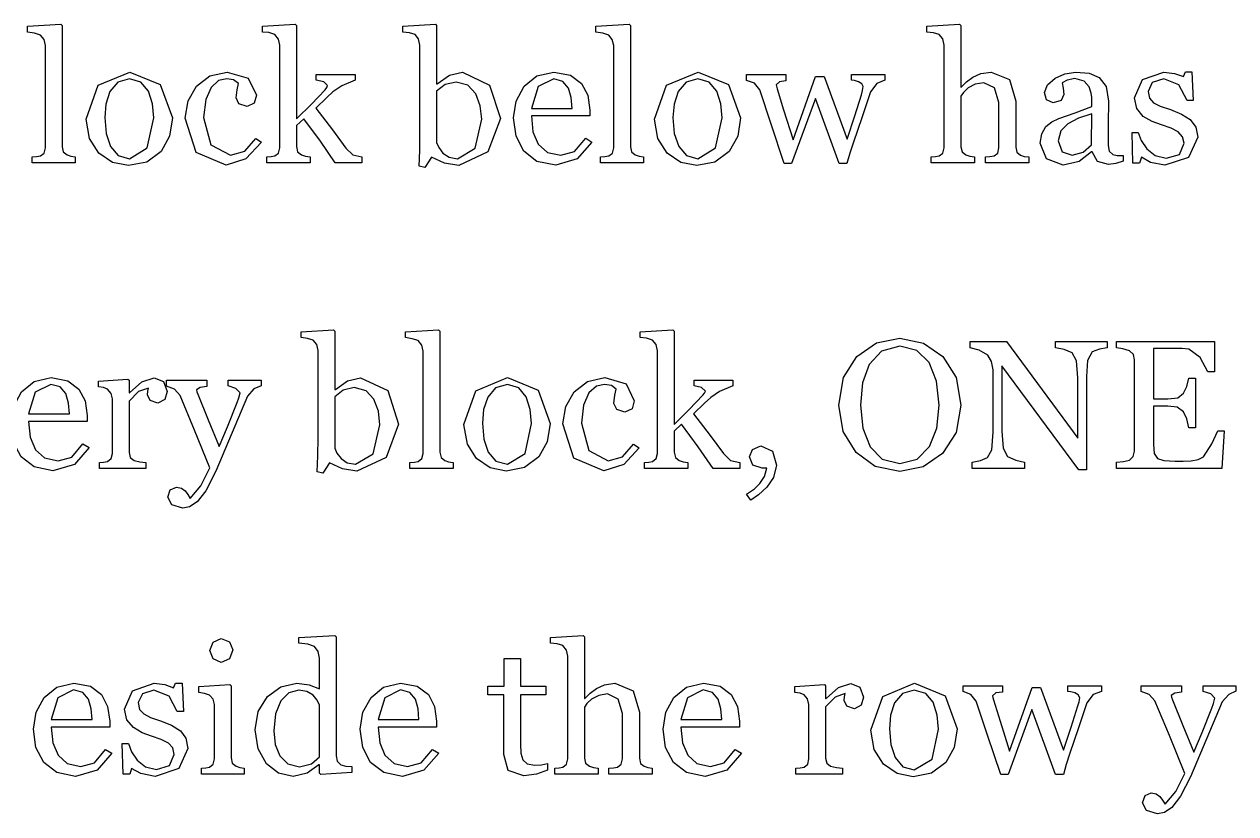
# Model space of a CAD drawing. Extents: x 0 to 118, y 2 to 170.
# Drawn here: x 44.92 to 54.83, y 147.17 to 153.63 of the extents above; entities that cross this region are included whole.
import ezdxf

# ---------------------------------------------------------------- set-up
doc = ezdxf.new("R2010")
doc.units = 0

msp = doc.modelspace()

# ---------------------------------------------------------------- linework, layer by layer
at = {"layer": 'Layer 1', "color": 7}
for points in [[(45.337648, 152.5), (44.985353, 152.5), (44.985353, 152.54834), (45.02124, 152.55127), (45.052735, 152.55713), (45.083495, 152.579835), (45.093745, 152.623048), (45.093745, 153.459474), (45.08202, 153.508546), (45.052725, 153.545167), (45.004385, 153.561279), (44.947988, 153.570069), (44.947988, 153.616944), (45.219718, 153.633789), (45.229968, 153.622804), (45.229968, 152.631837), (45.239492, 152.589357), (45.270252, 152.564455), (45.301747, 152.553467), (45.337637, 152.548339), (45.337648, 152.5)], [(47.683593, 152.5), (47.465333, 152.5), (47.343018, 152.677246), (47.20752, 152.861084), (47.14746, 152.804688), (47.14746, 152.633301), (47.156985, 152.589356), (47.187748, 152.564453), (47.221438, 152.553466), (47.258792, 152.548338), (47.258792, 152.5), (46.9043, 152.5), (46.9043, 152.54834), (46.939455, 152.55127), (46.970218, 152.55713), (47.00098, 152.579835), (47.01123, 152.623048), (47.01123, 153.462403), (46.999505, 153.51294), (46.970208, 153.549561), (46.921868, 153.564941), (46.869865, 153.570069), (46.869865, 153.616944), (47.1372, 153.633789), (47.14745, 153.622804), (47.14745, 152.858888), (47.270498, 152.981202), (47.382558, 153.09839), (47.395008, 153.115235), (47.402333, 153.132812), (47.370108, 153.162109), (47.309315, 153.175292), (47.309315, 153.222167), (47.627188, 153.222167), (47.627188, 153.176757), (47.518058, 153.130614), (47.44628, 153.081542), (47.396475, 153.033934), (47.306388, 152.947508), (47.441153, 152.770263), (47.551015, 152.620848), (47.608878, 152.564452), (47.683583, 152.548339), (47.683593, 152.5)], [(48.81665, 152.861817), (48.714113, 152.588623), (48.476075, 152.478027), (48.358888, 152.496337), (48.25122, 152.54541), (48.197023, 152.461181), (48.151613, 152.471433), (48.156738, 152.601805), (48.158238, 152.749021), (48.158238, 153.463865), (48.146513, 153.51367), (48.117948, 153.549558), (48.071073, 153.563473), (48.01907, 153.570066), (48.01907, 153.616941), (48.284208, 153.633786), (48.294458, 153.622801), (48.294458, 153.146727), (48.299583, 153.145252), (48.39846, 153.217761), (48.50466, 153.241931), (48.727318, 153.136463), (48.816673, 152.861805), (48.81665, 152.861817)], [(49.98706, 152.5), (49.634765, 152.5), (49.634765, 152.54834), (49.670655, 152.55127), (49.702148, 152.55713), (49.73291, 152.579835), (49.74316, 152.623048), (49.74316, 153.459474), (49.731435, 153.508546), (49.702138, 153.545167), (49.653798, 153.561279), (49.597403, 153.570069), (49.597403, 153.616944), (49.86913, 153.633789), (49.87938, 153.622804), (49.87938, 152.631837), (49.888905, 152.589357), (49.919667, 152.564455), (49.951162, 152.553467), (49.98705, 152.548339), (49.98706, 152.5)], [(53.138672, 152.5), (52.78418, 152.5), (52.78418, 152.54834), (52.821532, 152.55127), (52.855225, 152.55713), (52.885255, 152.579835), (52.895505, 152.623048), (52.895505, 152.994385), (52.858885, 153.113038), (52.770992, 153.154786), (52.699948, 153.142336), (52.642088, 153.113039), (52.604002, 153.076418), (52.583503, 153.045656), (52.583503, 152.630373), (52.593027, 152.589358), (52.62379, 152.564455), (52.656748, 152.553468), (52.694835, 152.54834), (52.694835, 152.5), (52.340343, 152.5), (52.340343, 152.54834), (52.375498, 152.55127), (52.40626, 152.55713), (52.437023, 152.579835), (52.447273, 152.623048), (52.447273, 153.463868), (52.435548, 153.513673), (52.40625, 153.551026), (52.359375, 153.564209), (52.305908, 153.570069), (52.305908, 153.616944), (52.573243, 153.633789), (52.583493, 153.622804), (52.583493, 153.118898), (52.586418, 153.118898), (52.630363, 153.161378), (52.682365, 153.200929), (52.74755, 153.230225), (52.832513, 153.241943), (52.981193, 153.18042), (53.033195, 153.004638), (53.033195, 152.628906), (53.041995, 152.587158), (53.072758, 152.562988), (53.102785, 152.552733), (53.138675, 152.548338), (53.138672, 152.5)], [(46.132325, 152.868408), (46.10815, 152.718262), (46.039303, 152.59375), (45.922115, 152.506592), (45.7727, 152.478027), (45.641598, 152.503662), (45.531, 152.579834), (45.45483, 152.699219), (45.426998, 152.858154), (45.525143, 153.13501), (45.783688, 153.242676), (46.033443, 153.140137), (46.13232, 152.868408), (46.132325, 152.868408)], [(45.980713, 152.866933), (45.969738, 152.982656), (45.936777, 153.08666), (45.875255, 153.15917), (45.782237, 153.187002), (45.685557, 153.15917), (45.621102, 153.082998), (45.588145, 152.981191), (45.57862, 152.870596), (45.589595, 152.740225), (45.626215, 152.634023), (45.688472, 152.560048), (45.782222, 152.533682), (45.92724, 152.622304), (45.980707, 152.866933), (45.980713, 152.866933)], [(46.571045, 152.480947), (46.325683, 152.584951), (46.23706, 152.864004), (46.260485, 153.006094), (46.330065, 153.126943), (46.438465, 153.210439), (46.580555, 153.242666), (46.753405, 153.191396), (46.820055, 153.052969), (46.80248, 152.987783), (46.74462, 152.959951), (46.677235, 152.981923), (46.65381, 153.030996), (46.66261, 153.098379), (46.67286, 153.149648), (46.633308, 153.179677), (46.577645, 153.187735), (46.510263, 153.172355), (46.448738, 153.117424), (46.404793, 153.018547), (46.387943, 152.869865), (46.448, 152.647209), (46.606935, 152.561515), (46.725588, 152.595939), (46.814945, 152.69921), (46.86182, 152.668449), (46.734378, 152.531486), (46.571048, 152.480949), (46.571045, 152.480947)], [(48.663575, 152.856689), (48.65185, 152.967285), (48.61523, 153.065429), (48.550045, 153.134277), (48.453365, 153.160644), (48.363275, 153.140137), (48.294428, 153.085937), (48.294428, 152.665527), (48.311278, 152.624512), (48.346433, 152.579834), (48.396238, 152.546142), (48.464353, 152.533692), (48.60864, 152.620118), (48.663573, 152.85669), (48.663575, 152.856689)], [(49.565185, 152.669921), (49.443602, 152.532226), (49.268555, 152.480956), (49.115477, 152.511718), (49.007812, 152.595214), (48.944092, 152.718261), (48.923592, 152.866943), (48.945567, 153.004638), (49.011485, 153.126953), (49.114755, 153.210449), (49.253915, 153.242675), (49.389415, 153.217773), (49.480967, 153.149657), (49.530772, 153.052978), (49.547622, 152.932128), (49.547622, 152.883788), (49.06935, 152.883788), (49.082525, 152.754882), (49.125737, 152.653075), (49.200445, 152.585692), (49.310307, 152.561522), (49.422367, 152.591552), (49.51392, 152.701415), (49.565185, 152.669921)], [(49.40332, 152.945312), (49.395995, 153.033203), (49.37402, 153.111572), (49.327877, 153.166504), (49.25244, 153.187744), (49.124265, 153.12329), (49.069333, 152.945312), (49.40332, 152.945312)], [(50.781737, 152.868408), (50.757562, 152.718262), (50.688715, 152.59375), (50.571528, 152.506592), (50.422115, 152.478027), (50.29101, 152.503662), (50.180415, 152.579834), (50.104243, 152.699219), (50.07641, 152.858154), (50.174555, 153.13501), (50.4331, 153.242676), (50.682858, 153.140137), (50.781733, 152.868408), (50.781737, 152.868408)], [(50.630128, 152.866933), (50.619152, 152.982656), (50.586195, 153.08666), (50.52467, 153.15917), (50.431652, 153.187002), (50.334972, 153.15917), (50.27052, 153.082998), (50.237562, 152.981191), (50.228037, 152.870596), (50.239012, 152.740225), (50.275635, 152.634023), (50.33789, 152.560048), (50.43164, 152.533682), (50.57666, 152.622304), (50.630128, 152.866933), (50.630128, 152.866933)], [(51.962403, 153.175283), (51.895753, 153.149648), (51.844482, 153.081533), (51.774902, 152.877187), (51.702392, 152.661123), (51.675292, 152.579092), (51.651117, 152.494863), (51.58813, 152.494863), (51.394037, 153.026601), (51.198482, 152.494863), (51.138422, 152.494863), (51.030757, 152.817129), (50.938473, 153.096182), (50.893795, 153.150381), (50.830073, 153.173818), (50.830073, 153.222158), (51.152338, 153.222158), (51.152338, 153.170888), (51.099605, 153.162831), (51.071773, 153.138661), (51.074023, 153.126211), (51.080623, 153.105704), (51.133355, 152.933584), (51.21026, 152.68749), (51.39483, 153.20751), (51.465143, 153.20751), (51.653375, 152.694815), (51.71563, 152.884512), (51.770563, 153.057364), (51.780088, 153.091788), (51.785213, 153.123281), (51.773488, 153.146719), (51.744923, 153.163564), (51.712698, 153.172354), (51.687798, 153.175284), (51.687798, 153.222159), (51.962455, 153.222159), (51.962403, 153.175283)], [(53.911378, 152.513182), (53.850585, 152.493407), (53.791992, 152.48535), (53.70044, 152.511717), (53.657227, 152.590087), (53.652828, 152.590087), (53.550288, 152.50952), (53.419185, 152.481688), (53.28515, 152.531493), (53.23315, 152.661864), (53.244875, 152.736571), (53.280033, 152.795897), (53.328373, 152.834715), (53.384768, 152.862547), (53.51807, 152.90869), (53.6543, 152.961424), (53.6543, 153.033934), (53.6499, 153.070555), (53.63305, 153.121825), (53.5913, 153.1687), (53.515863, 153.189207), (53.452873, 153.17749), (53.41259, 153.154052), (53.41919, 153.110839), (53.426515, 153.058105), (53.40309, 153.01123), (53.33937, 152.98999), (53.28517, 153.015625), (53.26832, 153.074219), (53.291745, 153.138672), (53.354003, 153.193603), (53.433835, 153.228027), (53.525388, 153.242674), (53.632323, 153.233884), (53.715818, 153.197996), (53.772215, 153.124021), (53.79199, 153.004637), (53.78974, 152.818601), (53.78749, 152.642088), (53.797015, 152.596677), (53.827775, 152.568113), (53.8622, 152.560788), (53.911273, 152.560063), (53.911378, 152.513182)], [(54.45996, 152.853759), (54.506103, 152.792968), (54.522228, 152.708739), (54.446788, 152.544677), (54.252695, 152.480956), (54.13624, 152.503661), (54.0608, 152.545409), (54.04615, 152.497802), (53.991217, 152.497802), (53.983892, 152.749022), (54.03443, 152.749022), (54.05933, 152.682372), (54.105472, 152.613525), (54.17359, 152.559325), (54.263678, 152.537353), (54.372075, 152.568847), (54.41016, 152.6604), (54.39771, 152.713134), (54.362555, 152.752685), (54.303227, 152.782714), (54.224857, 152.809814), (54.147955, 152.837646), (54.076177, 152.880126), (54.023442, 152.943115), (54.002942, 153.031005), (54.06886, 153.181151), (54.245375, 153.242675), (54.3318, 153.23169), (54.40431, 153.205323), (54.42116, 153.243409), (54.473895, 153.243409), (54.48487, 153.011231), (54.434332, 153.011231), (54.367682, 153.137207), (54.243905, 153.18628), (54.149422, 153.15625), (54.114997, 153.083741), (54.125972, 153.028809), (54.160395, 152.991456), (54.215327, 152.963624), (54.29809, 152.935059), (54.38891, 152.89917), (54.459955, 152.85376), (54.45996, 152.853759)], [(53.655763, 152.899901), (53.54663, 152.864013), (53.459473, 152.820067), (53.401613, 152.760741), (53.380363, 152.680175), (53.411858, 152.590819), (53.493158, 152.562255), (53.58471, 152.587157), (53.65136, 152.647216), (53.655763, 152.899901)], [(47.983165, 150.361817), (47.880625, 150.088623), (47.642588, 149.978027), (47.5254, 149.996337), (47.417735, 150.04541), (47.363535, 149.961181), (47.318125, 149.971433), (47.32325, 150.101805), (47.32475, 150.249021), (47.32475, 150.963865), (47.313025, 151.01367), (47.284463, 151.049558), (47.237588, 151.063473), (47.185585, 151.070066), (47.185585, 151.116941), (47.45072, 151.133786), (47.46097, 151.122801), (47.46097, 150.646727), (47.466095, 150.645252), (47.564973, 150.717761), (47.671173, 150.741931), (47.89383, 150.636463), (47.983185, 150.361805), (47.983165, 150.361817)], [(48.428467, 150), (48.076172, 150), (48.076172, 150.04834), (48.11206, 150.05127), (48.143555, 150.05713), (48.174318, 150.079835), (48.184567, 150.123048), (48.184567, 150.959474), (48.172843, 151.008546), (48.143545, 151.045167), (48.095205, 151.061279), (48.038807, 151.070069), (48.038807, 151.116944), (48.310537, 151.133789), (48.320787, 151.122804), (48.320787, 150.131837), (48.330312, 150.089357), (48.361075, 150.064455), (48.392567, 150.053467), (48.428457, 150.048339), (48.428467, 150)], [(50.774415, 150), (50.556152, 150), (50.433837, 150.177246), (50.29834, 150.361084), (50.23828, 150.304688), (50.23828, 150.133301), (50.247805, 150.089356), (50.278567, 150.064453), (50.312257, 150.053466), (50.349612, 150.048338), (50.349612, 150), (49.99512, 150), (49.99512, 150.04834), (50.030275, 150.05127), (50.061037, 150.05713), (50.0918, 150.079835), (50.10205, 150.123048), (50.10205, 150.962403), (50.090325, 151.01294), (50.061028, 151.049561), (50.012687, 151.064941), (49.960685, 151.070069), (49.960685, 151.116944), (50.22802, 151.133789), (50.23827, 151.122804), (50.23827, 150.358888), (50.361317, 150.481202), (50.473377, 150.59839), (50.485827, 150.615235), (50.493153, 150.632812), (50.460925, 150.662109), (50.400135, 150.675292), (50.400135, 150.722167), (50.718005, 150.722167), (50.718005, 150.676757), (50.608875, 150.630614), (50.537098, 150.581542), (50.487293, 150.533934), (50.397205, 150.447508), (50.53197, 150.270263), (50.641832, 150.120848), (50.699695, 150.064452), (50.774403, 150.048339), (50.774415, 150)], [(52.437012, 150.91626), (52.544677, 150.742676), (52.583495, 150.518555), (52.543945, 150.293701), (52.434082, 150.121582), (52.27588, 150.013183), (52.083985, 149.975098), (51.8833, 150.015381), (51.72583, 150.128906), (51.621825, 150.301026), (51.584472, 150.518555), (51.624022, 150.744141), (51.733155, 150.91626), (51.892822, 151.026123), (52.083985, 151.064209), (52.278807, 151.025391), (52.437012, 150.91626), (52.437012, 150.91626)], [(52.32788, 150.179443), (52.387207, 150.330322), (52.406257, 150.518555), (52.385007, 150.714844), (52.324215, 150.867188), (52.223142, 150.963867), (52.083982, 150.999023), (51.934567, 150.95874), (51.834225, 150.851074), (51.779295, 150.700195), (51.76172, 150.518555), (51.78077, 150.328125), (51.840828, 150.177246), (51.940438, 150.076172), (52.083993, 150.040283), (52.22535, 150.076904), (52.327887, 150.179443), (52.32788, 150.179443)], [(53.780272, 150.987305), (53.717285, 150.975587), (53.656495, 150.952882), (53.620605, 150.88257), (53.61183, 150.750734), (53.61183, 149.989747), (53.548108, 149.989747), (52.918225, 150.84009), (52.918225, 150.303956), (52.9292, 150.165529), (52.964355, 150.096681), (53.033935, 150.066652), (53.103515, 150.052005), (53.103515, 150), (52.677245, 150), (52.677245, 150.052002), (52.743898, 150.065917), (52.80249, 150.089355), (52.837648, 150.15161), (52.847172, 150.295897), (52.847172, 150.80786), (52.835448, 150.875243), (52.803953, 150.927245), (52.732175, 150.968261), (52.659665, 150.987303), (52.659665, 151.039305), (52.956297, 151.039305), (53.54077, 150.246825), (53.54077, 150.741209), (53.529045, 150.88037), (53.495355, 150.945555), (53.42797, 150.972655), (53.357657, 150.987302), (53.357657, 151.039304), (53.780265, 151.039304), (53.780272, 150.987305)], [(54.73828, 150.306152), (54.718505, 150), (53.855713, 150), (53.855713, 150.052002), (53.914307, 150.057862), (53.961915, 150.068117), (53.99414, 150.096681), (54.003665, 150.141359), (54.003665, 150.88843), (53.995615, 150.93091), (53.961925, 150.961672), (53.908457, 150.978517), (53.855722, 150.987307), (53.855722, 151.039309), (54.659923, 151.039309), (54.659923, 150.78882), (54.60499, 150.78882), (54.54127, 150.90674), (54.448985, 150.975588), (54.394785, 150.979983), (54.323007, 150.981458), (54.159677, 150.981458), (54.159677, 150.568372), (54.276865, 150.568372), (54.358897, 150.578627), (54.40504, 150.614516), (54.43214, 150.670913), (54.447515, 150.738295), (54.502447, 150.738295), (54.502447, 150.331801), (54.447515, 150.331801), (54.431415, 150.405776), (54.405047, 150.462905), (54.353045, 150.500258), (54.276872, 150.509048), (54.159685, 150.509048), (54.159685, 150.197037), (54.166285, 150.123062), (54.19192, 150.082046), (54.243922, 150.063736), (54.337672, 150.060074), (54.401392, 150.060074), (54.468042, 150.063004), (54.525172, 150.073259), (54.567652, 150.094499), (54.637965, 150.2007), (54.685572, 150.306169), (54.73828, 150.306152)], [(45.451905, 150.169922), (45.330322, 150.032227), (45.155272, 149.980957), (45.002197, 150.011719), (44.89453, 150.095215), (44.83081, 150.218262), (44.81031, 150.366943), (44.832285, 150.504639), (44.898202, 150.626953), (45.001475, 150.710449), (45.140635, 150.742676), (45.276132, 150.717773), (45.367685, 150.649658), (45.41749, 150.552978), (45.43434, 150.432129), (45.43434, 150.383789), (44.95607, 150.383789), (44.969245, 150.254883), (45.012457, 150.153076), (45.087165, 150.085693), (45.19703, 150.061523), (45.30909, 150.091552), (45.400642, 150.201415), (45.451905, 150.169922)], [(45.29004, 150.445312), (45.282715, 150.533203), (45.26074, 150.611572), (45.214597, 150.666504), (45.139157, 150.687744), (45.010985, 150.623291), (44.956052, 150.445312), (45.29004, 150.445312)], [(46.08838, 150.629151), (46.070055, 150.5625), (46.01366, 150.533936), (45.95067, 150.555175), (45.92942, 150.60205), (45.93167, 150.631348), (45.936795, 150.657714), (45.856227, 150.629883), (45.77786, 150.550781), (45.77786, 150.130371), (45.787385, 150.088623), (45.81888, 150.064453), (45.865755, 150.053465), (45.916292, 150.048338), (45.916292, 150), (45.535432, 150), (45.535432, 150.04834), (45.569857, 150.05127), (45.60135, 150.05713), (45.63138, 150.079835), (45.64163, 150.123048), (45.64163, 150.569093), (45.630655, 150.61377), (45.601357, 150.648926), (45.5684, 150.661379), (45.527382, 150.667239), (45.527382, 150.714846), (45.767617, 150.730959), (45.777867, 150.720704), (45.777867, 150.618897), (45.781517, 150.618897), (45.88259, 150.708985), (45.984397, 150.739747), (46.059105, 150.709718), (46.088402, 150.629151), (46.08838, 150.629151)], [(46.09498, 149.76416), (46.114755, 149.824219), (46.165292, 149.846924), (46.205577, 149.838134), (46.235605, 149.815429), (46.25903, 149.7854), (46.278805, 149.753905), (46.365965, 149.857177), (46.43994, 150.003661), (46.313963, 150.314208), (46.196043, 150.597655), (46.149168, 150.649657), (46.08325, 150.673827), (46.08325, 150.722167), (46.41284, 150.722167), (46.41284, 150.670897), (46.360105, 150.661375), (46.329343, 150.642333), (46.332268, 150.627685), (46.340318, 150.606445), (46.425278, 150.396973), (46.5139, 150.178711), (46.582015, 150.340576), (46.66185, 150.539062), (46.6765, 150.577148), (46.686025, 150.619629), (46.652333, 150.654785), (46.589345, 150.675293), (46.589345, 150.722168), (46.857413, 150.722168), (46.857413, 150.676757), (46.79955, 150.651123), (46.746083, 150.590332), (46.59081, 150.221923), (46.48827, 149.977294), (46.405508, 149.817627), (46.335195, 149.726806), (46.273673, 149.68579), (46.217275, 149.674806), (46.127188, 149.701905), (46.09496, 149.764161), (46.09498, 149.76416)], [(49.223145, 150.368408), (49.19897, 150.218262), (49.130122, 150.09375), (49.012935, 150.006592), (48.86352, 149.978027), (48.732418, 150.003662), (48.62182, 150.079834), (48.54565, 150.199219), (48.517818, 150.358154), (48.615963, 150.63501), (48.874508, 150.742676), (49.124263, 150.640137), (49.22314, 150.368408), (49.223145, 150.368408)], [(49.071532, 150.366933), (49.060557, 150.482656), (49.027597, 150.58666), (48.966075, 150.65917), (48.873057, 150.687002), (48.776377, 150.65917), (48.711925, 150.582998), (48.678965, 150.481191), (48.66944, 150.370596), (48.680415, 150.240225), (48.717035, 150.134023), (48.779292, 150.060048), (48.873042, 150.033682), (49.018062, 150.122304), (49.071527, 150.366933), (49.071532, 150.366933)], [(49.661865, 149.980947), (49.416505, 150.084951), (49.32788, 150.364004), (49.351305, 150.506094), (49.420885, 150.626943), (49.529285, 150.710439), (49.671375, 150.742666), (49.844225, 150.691396), (49.910875, 150.552969), (49.8933, 150.487783), (49.83544, 150.459951), (49.768058, 150.481923), (49.744633, 150.530996), (49.753408, 150.598379), (49.763658, 150.649648), (49.724105, 150.679677), (49.668443, 150.687735), (49.60106, 150.672355), (49.539535, 150.617424), (49.49559, 150.518547), (49.47874, 150.369865), (49.538798, 150.147209), (49.697735, 150.061515), (49.816385, 150.095939), (49.905743, 150.19921), (49.952618, 150.168449), (49.825175, 150.031486), (49.661845, 149.980949), (49.661865, 149.980947)], [(47.830087, 150.356689), (47.818362, 150.467285), (47.78174, 150.565429), (47.716555, 150.634277), (47.619875, 150.660644), (47.529787, 150.640137), (47.46094, 150.585937), (47.46094, 150.165527), (47.47779, 150.124512), (47.512947, 150.079834), (47.562752, 150.046142), (47.630867, 150.033692), (47.775155, 150.120118), (47.830085, 150.35669), (47.830087, 150.356689)], [(51.073975, 150.025635), (51.0498, 149.926026), (50.9956, 149.845459), (50.92895, 149.783203), (50.864497, 149.740723), (50.830805, 149.789795), (50.893795, 149.83374), (50.939205, 149.877685), (50.976557, 149.933349), (50.996332, 150.001465), (50.95898, 150.001465), (50.882075, 150.027099), (50.854975, 150.095947), (50.879875, 150.155273), (50.94799, 150.18457), (51.042472, 150.14209), (51.073967, 150.025635), (51.073975, 150.025635)], [(46.627443, 148.515869), (46.59961, 148.442627), (46.532227, 148.411865), (46.46704, 148.441162), (46.439942, 148.509277), (46.46704, 148.57959), (46.532227, 148.609619), (46.600342, 148.581055), (46.627442, 148.515869), (46.627443, 148.515869)], [(47.599365, 147.513183), (47.347412, 147.497071), (47.336437, 147.507326), (47.336437, 147.574709), (47.330587, 147.576184), (47.236105, 147.506604), (47.121112, 147.479504), (47.00173, 147.506604), (46.90212, 147.58424), (46.833272, 147.705822), (46.808372, 147.862561), (46.835472, 148.011242), (46.910177, 148.134289), (47.01931, 148.212658), (47.151877, 148.241955), (47.250755, 148.228772), (47.334982, 148.196546), (47.334982, 148.447767), (47.324732, 148.503431), (47.296167, 148.542249), (47.240502, 148.562024), (47.165797, 148.571547), (47.165797, 148.616957), (47.460962, 148.633802), (47.471937, 148.622816), (47.471937, 147.648696), (47.481462, 147.60475), (47.51076, 147.574721), (47.551042, 147.563736), (47.599382, 147.560806), (47.599365, 147.513183)], [(50.058838, 147.5), (49.704345, 147.5), (49.704345, 147.54834), (49.7417, 147.55127), (49.77539, 147.55713), (49.80542, 147.579835), (49.81567, 147.623048), (49.81567, 147.994385), (49.779047, 148.113038), (49.691157, 148.154786), (49.620112, 148.142336), (49.56225, 148.113039), (49.524165, 148.076418), (49.503665, 148.045656), (49.503665, 147.630373), (49.51319, 147.589358), (49.543952, 147.564455), (49.576912, 147.553468), (49.614998, 147.54834), (49.614998, 147.5), (49.260505, 147.5), (49.260505, 147.54834), (49.295662, 147.55127), (49.326422, 147.55713), (49.357185, 147.579835), (49.367435, 147.623048), (49.367435, 148.463868), (49.35571, 148.513673), (49.326413, 148.551026), (49.279538, 148.564209), (49.226073, 148.570069), (49.226073, 148.616944), (49.493405, 148.633789), (49.503655, 148.622804), (49.503655, 148.118898), (49.50658, 148.118898), (49.550525, 148.161378), (49.602528, 148.200929), (49.667713, 148.230225), (49.752673, 148.241943), (49.901355, 148.18042), (49.953358, 148.004638), (49.953358, 147.628906), (49.962158, 147.587158), (49.99292, 147.562988), (50.02295, 147.552733), (50.058838, 147.548338), (50.058838, 147.5)], [(49.202638, 147.531494), (49.11255, 147.498535), (49.008545, 147.48462), (48.88037, 147.53003), (48.84375, 147.659669), (48.84375, 148.148927), (48.71338, 148.148927), (48.71338, 148.219239), (48.84668, 148.219239), (48.84668, 148.444093), (48.97998, 148.444093), (48.97998, 148.219239), (49.187255, 148.219239), (49.187255, 148.148927), (48.981445, 148.148927), (48.981445, 147.745362), (48.98437, 147.669191), (49.00047, 147.616456), (49.035627, 147.584229), (49.098615, 147.573244), (49.152082, 147.576175), (49.20262, 147.584965), (49.202638, 147.531494)], [(45.637207, 147.669921), (45.515625, 147.532226), (45.340575, 147.480956), (45.1875, 147.511718), (45.079835, 147.595214), (45.016112, 147.718261), (44.995613, 147.866943), (45.017587, 148.004638), (45.083505, 148.126953), (45.186777, 148.210449), (45.325937, 148.242675), (45.461435, 148.217773), (45.552987, 148.149657), (45.602792, 148.052978), (45.619642, 147.932128), (45.619642, 147.883788), (45.14137, 147.883788), (45.154545, 147.754882), (45.19776, 147.653075), (45.272465, 147.585692), (45.38233, 147.561522), (45.49439, 147.591552), (45.585942, 147.701415), (45.637207, 147.669921)], [(46.19751, 147.853759), (46.243652, 147.792968), (46.259752, 147.70874), (46.184312, 147.544677), (45.990222, 147.480956), (45.873767, 147.503661), (45.798327, 147.54541), (45.783677, 147.497802), (45.728745, 147.497802), (45.72142, 147.749023), (45.771957, 147.749023), (45.796857, 147.682372), (45.843, 147.613525), (45.911115, 147.559326), (46.001202, 147.537353), (46.109602, 147.568848), (46.147687, 147.6604), (46.135237, 147.713134), (46.10008, 147.752685), (46.040755, 147.782714), (45.962385, 147.809814), (45.88548, 147.837646), (45.813702, 147.880127), (45.76097, 147.943115), (45.74047, 148.031005), (45.80639, 148.181152), (45.982903, 148.242676), (46.069327, 148.231691), (46.141838, 148.205323), (46.158687, 148.243409), (46.21142, 148.243409), (46.222395, 148.011232), (46.171858, 148.011232), (46.105207, 148.137208), (45.981427, 148.18628), (45.886945, 148.156251), (45.852522, 148.083741), (45.863498, 148.028809), (45.897922, 147.991456), (45.952852, 147.963624), (46.035618, 147.935059), (46.126438, 147.899171), (46.197482, 147.853761), (46.19751, 147.853759)], [(46.719727, 147.5), (46.370362, 147.5), (46.370362, 147.54834), (46.404785, 147.55127), (46.43628, 147.55713), (46.466307, 147.579835), (46.476557, 147.623048), (46.476557, 148.069093), (46.465582, 148.111573), (46.436287, 148.144532), (46.396003, 148.159179), (46.347662, 148.167237), (46.347662, 148.214844), (46.602548, 148.230957), (46.612797, 148.220702), (46.612797, 147.631835), (46.622322, 147.589354), (46.653815, 147.564452), (46.68531, 147.553464), (46.719735, 147.548337), (46.719727, 147.5)], [(48.31128, 147.669922), (48.189698, 147.532227), (48.014648, 147.480957), (47.861573, 147.511719), (47.753905, 147.595215), (47.690185, 147.718262), (47.669685, 147.866943), (47.69166, 148.004639), (47.757577, 148.126953), (47.86085, 148.210449), (48.00001, 148.242676), (48.135507, 148.217773), (48.22706, 148.149658), (48.276865, 148.052978), (48.293715, 147.932129), (48.293715, 147.883789), (47.815445, 147.883789), (47.82862, 147.754883), (47.871832, 147.653076), (47.94654, 147.585693), (48.056405, 147.561523), (48.168465, 147.591552), (48.260017, 147.701415), (48.31128, 147.669922)], [(50.789062, 147.669922), (50.66748, 147.532227), (50.492432, 147.480957), (50.339355, 147.511719), (50.23169, 147.595215), (50.167968, 147.718262), (50.147468, 147.866943), (50.169443, 148.004639), (50.235363, 148.126953), (50.338633, 148.210449), (50.477792, 148.242676), (50.61329, 148.217773), (50.704845, 148.149658), (50.754647, 148.052978), (50.771497, 147.932129), (50.771497, 147.883789), (50.293225, 147.883789), (50.3064, 147.754883), (50.349612, 147.653076), (50.42432, 147.585693), (50.534182, 147.561523), (50.646242, 147.591552), (50.737795, 147.701415), (50.789062, 147.669922)], [(51.787353, 148.129151), (51.769053, 148.0625), (51.712657, 148.033935), (51.649667, 148.055175), (51.628417, 148.10205), (51.630667, 148.131348), (51.635792, 148.157714), (51.555225, 148.129883), (51.476857, 148.050781), (51.476857, 147.630371), (51.486382, 147.588623), (51.517877, 147.564453), (51.564752, 147.553465), (51.61529, 147.548338), (51.61529, 147.5), (51.23443, 147.5), (51.23443, 147.54834), (51.268855, 147.55127), (51.300347, 147.55713), (51.330377, 147.579835), (51.340627, 147.623048), (51.340627, 148.069093), (51.329652, 148.11377), (51.300355, 148.148926), (51.267397, 148.161379), (51.22638, 148.167239), (51.22638, 148.214846), (51.466615, 148.230959), (51.476865, 148.220704), (51.476865, 148.118897), (51.480515, 148.118897), (51.58159, 148.208985), (51.683397, 148.239747), (51.758105, 148.209718), (51.7874, 148.129151), (51.787353, 148.129151)], [(52.552735, 147.868408), (52.52856, 147.718262), (52.459713, 147.59375), (52.342525, 147.506592), (52.19311, 147.478027), (52.062008, 147.503662), (51.95141, 147.579834), (51.87524, 147.699219), (51.847408, 147.858154), (51.945553, 148.13501), (52.204098, 148.242676), (52.453853, 148.140137), (52.55273, 147.868408), (52.552735, 147.868408)], [(53.733398, 148.175283), (53.666748, 148.149648), (53.615478, 148.081533), (53.545898, 147.877187), (53.473388, 147.661123), (53.44629, 147.579092), (53.422115, 147.494863), (53.359125, 147.494863), (53.165035, 148.026601), (52.969477, 147.494863), (52.90942, 147.494863), (52.801752, 147.817129), (52.709468, 148.096182), (52.66479, 148.150381), (52.60107, 148.173818), (52.60107, 148.222158), (52.923335, 148.222158), (52.923335, 148.170888), (52.8706, 148.162831), (52.842768, 148.138661), (52.845018, 148.126211), (52.851618, 148.105704), (52.904353, 147.933584), (52.981255, 147.68749), (53.165828, 148.20751), (53.23614, 148.20751), (53.424373, 147.694815), (53.486628, 147.884512), (53.54156, 148.057364), (53.551085, 148.091788), (53.55621, 148.123281), (53.544485, 148.146719), (53.515923, 148.163564), (53.483695, 148.172354), (53.458795, 148.175284), (53.458795, 148.222159), (53.733452, 148.222159), (53.733398, 148.175283)], [(54.070313, 147.26415), (54.090088, 147.324209), (54.140625, 147.346914), (54.180908, 147.338124), (54.210938, 147.315419), (54.234363, 147.28539), (54.254138, 147.253895), (54.341295, 147.357167), (54.41527, 147.503651), (54.289295, 147.814198), (54.171375, 148.097645), (54.1245, 148.149647), (54.05858, 148.173817), (54.05858, 148.222157), (54.38817, 148.222157), (54.38817, 148.170887), (54.335438, 148.161365), (54.304675, 148.142323), (54.3076, 148.127675), (54.31565, 148.106435), (54.40061, 147.896963), (54.489233, 147.678701), (54.557348, 147.840566), (54.637183, 148.039052), (54.651833, 148.077138), (54.661358, 148.119619), (54.627665, 148.154775), (54.564678, 148.175283), (54.564678, 148.222158), (54.832743, 148.222158), (54.832743, 148.176747), (54.774883, 148.151113), (54.721415, 148.090322), (54.566143, 147.721913), (54.463603, 147.477284), (54.38084, 147.317617), (54.310528, 147.226796), (54.249003, 147.185781), (54.192608, 147.174796), (54.10252, 147.201895), (54.070293, 147.264151), (54.070313, 147.26415)], [(45.475342, 147.945312), (45.468017, 148.033203), (45.446042, 148.111572), (45.3999, 148.166504), (45.32446, 148.187744), (45.196287, 148.12329), (45.141355, 147.945312), (45.475342, 147.945312)], [(47.33496, 147.639893), (47.33496, 148.0625), (47.31591, 148.103516), (47.282953, 148.143799), (47.233148, 148.173828), (47.166497, 148.186278), (47.085197, 148.163573), (47.020012, 148.098388), (46.9768, 147.993651), (46.961425, 147.853759), (46.97315, 147.741698), (47.0127, 147.648681), (47.077885, 147.582763), (47.1731, 147.55786), (47.26978, 147.583495), (47.334965, 147.639892), (47.33496, 147.639893)], [(48.149415, 147.945312), (48.14209, 148.033203), (48.120115, 148.111572), (48.073973, 148.166504), (47.998533, 148.187744), (47.87036, 148.123291), (47.815428, 147.945312), (48.149415, 147.945312)], [(50.627198, 147.945312), (50.619872, 148.033203), (50.597898, 148.111572), (50.551755, 148.166504), (50.476315, 148.187744), (50.348143, 148.123291), (50.29321, 147.945312), (50.627198, 147.945312)], [(52.401123, 147.866933), (52.390148, 147.982656), (52.357188, 148.08666), (52.295665, 148.15917), (52.202647, 148.187002), (52.105967, 148.15917), (52.041515, 148.082998), (52.008555, 147.981191), (51.99903, 147.870596), (52.010005, 147.740225), (52.046625, 147.634023), (52.108882, 147.560048), (52.202632, 147.533682), (52.34765, 147.622304), (52.401117, 147.866933), (52.401123, 147.866933)]]:
    msp.add_lwpolyline(points, dxfattribs=at)

doc.saveas('drawing.dxf')
